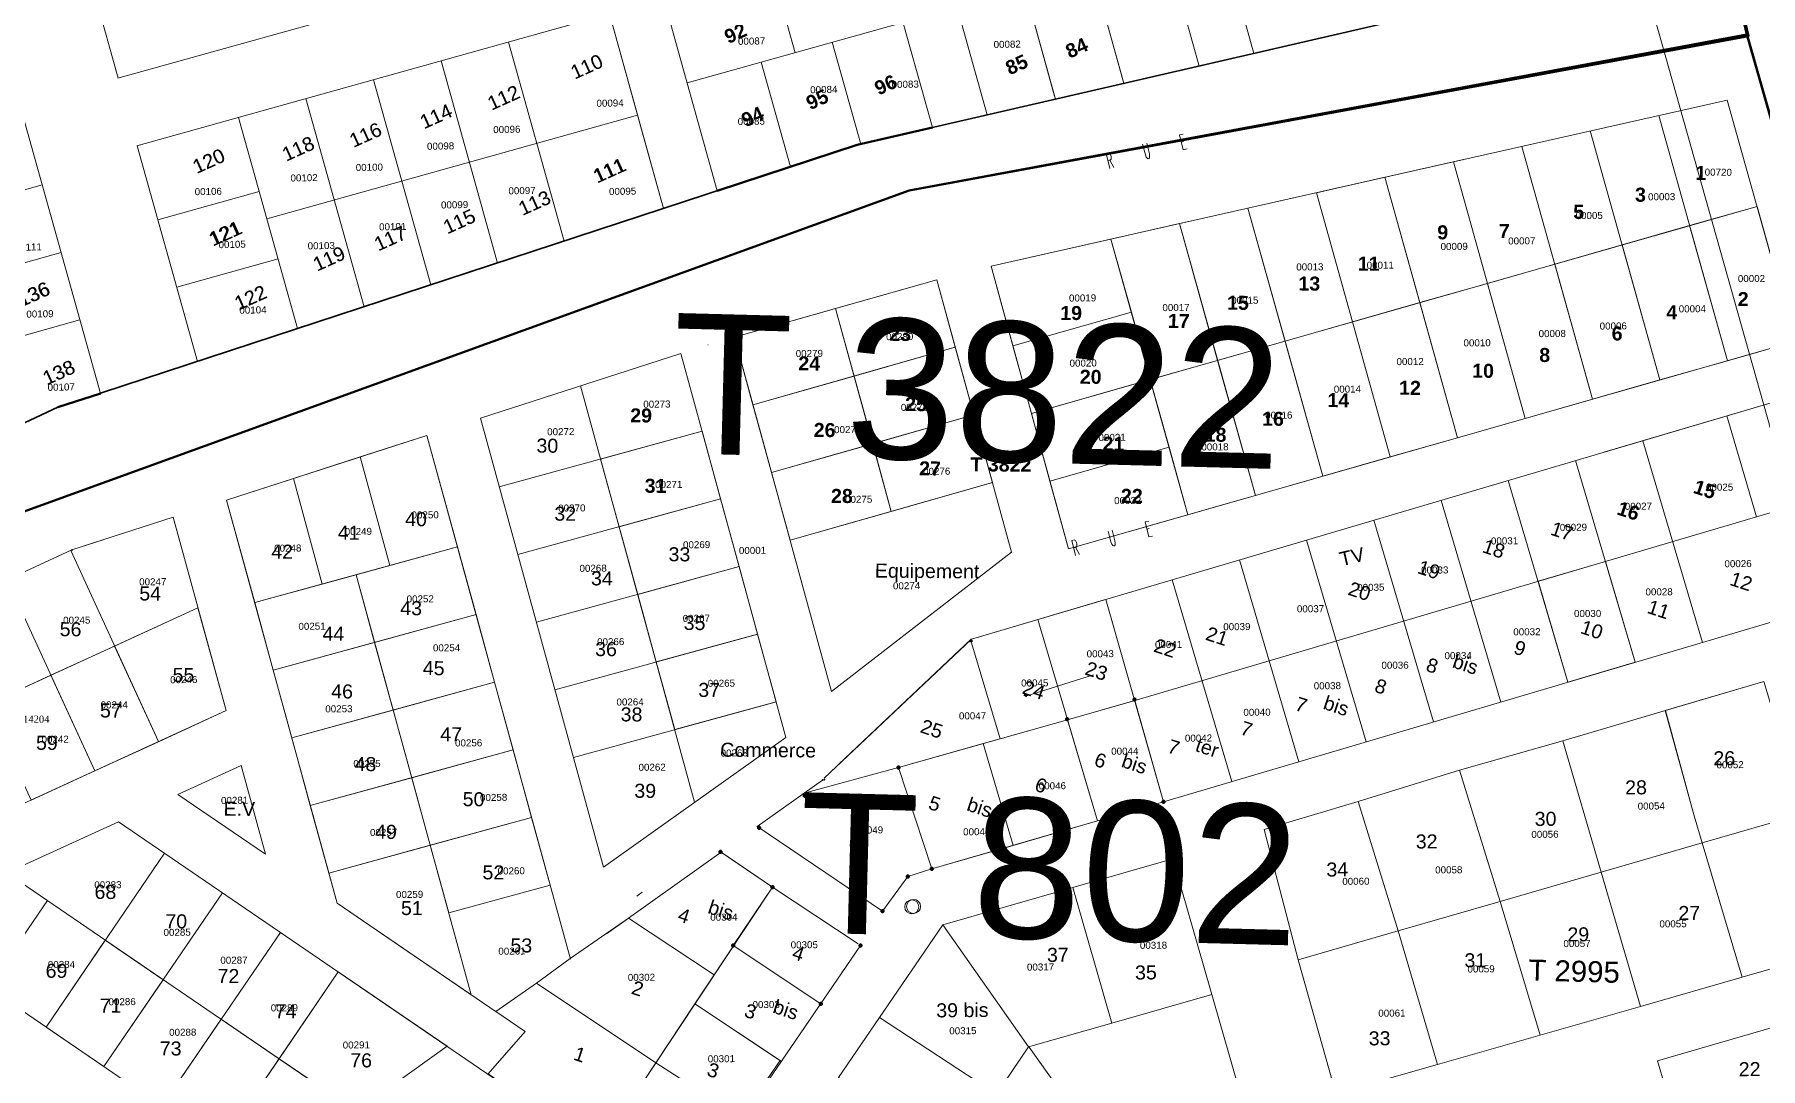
# Model space of a CAD drawing. Header units: metres. Extents: x 251686 to 255059, y 1627526 to 1631912.
# Drawn here: x 253542.2 to 253788.4, y 1629935.9 to 1630083.3 of the extents above; entities that cross this region are included whole.
import ezdxf
from ezdxf.enums import TextEntityAlignment as Align

# ---------------------------------------------------------------- set-up
doc = ezdxf.new("R2010")
doc.units = ezdxf.units.M
doc.header["$MEASUREMENT"] = 0
for name, color, linetype, lineweight in [('CABA', 7, 'Continuous', 0), ('Commune', 2, 'Continuous', 30), ('Numero Titre Foncier', 4, 'Continuous', 0), ('Numero_TF', 7, 'Continuous', 0)]:
    doc.layers.add(name, color=color, linetype=linetype, lineweight=lineweight)
for name, color, linetype in [('historique_numero_parcelle', 7, 'Continuous'), ('limites_parcelles', 7, 'Continuous'), ('limites_sections', 7, 'Continuous'), ('limites_tf', 7, 'Continuous'), ('numero_lot', 7, 'Continuous'), ('numero_parcelle', 7, 'Continuous')]:
    doc.layers.add(name, color=color, linetype=linetype)
doc.styles.add('Style-Arial', font='arial.ttf')
doc.styles.add('Style-FANCY', font='times.ttf')
doc.styles.add('Style-STANDARD', font='STANDARD.shx')
doc.styles.add('Style-txt', font='txt.shx')
doc.styles.add('style1', font='')
doc.styles.get('style1').set_extended_font_data('Times New Roman', bold=True)

# ---------------------------------------------------------------- blocks, each defined once
blk = doc.blocks.new('SC5182')
at = {"color": 0, "linetype": 'ByBlock', "lineweight": -2}
blk.add_circle((0, 0), 1, dxfattribs=at)

msp = doc.modelspace()

# ---------------------------------------------------------------- linework, layer by layer
at = {"layer": 'CABA', "color": 7, "linetype": 'Continuous', "lineweight": 0}
for p, q in [((253683.781431, 1629988.996191), (253693.30726, 1629991.980845)), ((253628.927146, 1629960.977422), (253628.142959, 1629960.414725))]:
    msp.add_line(p, q, dxfattribs=at)
at = {"layer": 'CABA', "color": 7, "linetype": 'Continuous', "lineweight": 100}
msp.add_line((253683.699377, 1629989.258488), (253683.481104, 1629988.906274), dxfattribs=at)
at = {"layer": 'Commune', "color": 7, "linetype": 'Continuous', "lineweight": 0}
for p, q in [((253638.301516, 1630039.058139), (253638.312542, 1630039.061043)), ((253547.567146, 1630009.794045), (253552.026853, 1630011.23322)), ((253547.572164, 1630009.796001), (253552.031861, 1630011.234176))]:
    msp.add_line(p, q, dxfattribs=at)
msp.add_point((253642.044177, 1630040.265557), dxfattribs=at)
at = {"layer": 'Commune', "color": 2, "linetype": 'Continuous', "lineweight": 30}
for p in [(253547.60731, 1630009.812695), (253547.60731, 1630009.812695), (253675.688012, 1629996.745707), (253675.688012, 1629996.745707), (253654.664849, 1629976.96826), (253654.664849, 1629976.96826)]:
    msp.add_point(p, dxfattribs=at)
at = {"layer": 'Commune', "color": 5, "linetype": 'Continuous', "lineweight": 13}
for p in [(253675.882021, 1629997.071381), (253675.882021, 1629997.071381), (253654.887975, 1629977.26303), (253654.887975, 1629977.26303)]:
    msp.add_point(p, dxfattribs=at)
at = {"layer": 'Commune', "color": 1, "linetype": 'Continuous', "lineweight": 30}
for p in [(253675.939844, 1629996.808751), (253654.916682, 1629977.031304)]:
    msp.add_point(p, dxfattribs=at)
at = {"layer": 'Commune', "color": 5, "linetype": 'Continuous', "lineweight": 70}
for p in [(253699.124364, 1629988.484753), (253689.55659, 1629985.650015), (253665.482161, 1629978.771298), (253652.115626, 1629974.740058), (253703.295723, 1629973.892172), (253645.617294, 1629970.162035), (253640.076523, 1629966.762103), (253670.243417, 1629964.300445), (253647.507153, 1629961.718136), (253666.800565, 1629963.228367), (253663.207521, 1629958.266283), (253641.910572, 1629953.376488), (253660.064088, 1629953.386943), (253654.40066, 1629945.06678)]:
    msp.add_point(p, dxfattribs=at)
at = {"layer": 'limites_parcelles', "color": 7, "linetype": 'Continuous', "lineweight": 0}
for p, q in [((253716.168157, 1630080.612949), (253701.123305, 1630134.456575)), ((253708.365602, 1630078.810086), (253693.41849, 1630132.304357)), ((253663.5582, 1630123.962026), (253678.120221, 1630071.829153)), ((253655.860386, 1630121.809783), (253670.332688, 1630070.032236)), ((253650.726092, 1630080.713038), (253640.448757, 1630117.505353)), ((253639.620896, 1630060.997972), (253625.039128, 1630113.200917)), ((253554.18033, 1630077.072311), (253545.004376, 1630109.810627)), ((253639.620896, 1630060.997972), (253629.419732, 1630097.518289)), ((253621.549598, 1630095.874393), (253554.13228, 1630077.058484)), ((253693.580828, 1630090.818501), (253697.627464, 1630076.332705)), ((253693.580828, 1630090.818501), (253697.382754, 1630077.208697)), ((253683.950056, 1630088.127227), (253687.873127, 1630074.081115)), ((253683.950056, 1630088.127227), (253687.750986, 1630074.518427)), ((253624.235865, 1630086.241639), (253556.819546, 1630067.425727)), ((253624.235865, 1630086.241639), (253629.313369, 1630068.035206)), ((253624.235865, 1630086.241639), (253631.975793, 1630058.488536)), ((253635.31346, 1630076.407612), (253666.134718, 1630085.016478)), ((253617.81193, 1630053.839603), (253609.85429, 1630082.227496)), ((253656.029469, 1630082.193915), (253660.090093, 1630067.668171)), ((253537.952844, 1630081.12488), (253551.666162, 1630032.125089)), ((253787.410828, 1630080.115932), (253799.369555, 1630038.162516)), ((253787.415835, 1630080.117914), (253799.374562, 1630038.164498)), ((253787.450896, 1630080.134787), (253799.409623, 1630038.181372)), ((253608.30061, 1630050.718896), (253600.222529, 1630079.539226)), ((253650.082347, 1630064.430254), (253645.910206, 1630079.367403)), ((253598.790286, 1630047.597185), (253590.589768, 1630076.85096)), ((253589.279966, 1630044.476474), (253580.958007, 1630074.162689)), ((253716.775054, 1630058.870775), (253783.69, 1630073.96)), ((253783.69, 1630073.96), (253793.315128, 1630039.526839)), ((253579.769642, 1630041.354763), (253571.326246, 1630071.474419)), ((253628.267766, 1630071.793), (253575.375166, 1630057.030719)), ((253773.922445, 1630071.757067), (253783.698914, 1630036.782584)), ((253565.50466, 1630036.673195), (253556.879607, 1630067.442511)), ((253629.313369, 1630068.035206), (253631.975793, 1630058.488536)), ((253754.387343, 1630067.352202), (253764.466376, 1630031.294042)), ((253764.15489, 1630069.554135), (253774.082645, 1630034.038313)), ((253708.962413, 1630057.108816), (253746.068685, 1630065.475651)), ((253744.619788, 1630065.14927), (253754.850098, 1630028.548772)), ((253734.852233, 1630062.946337), (253745.23383, 1630025.804501)), ((253514.447066, 1630053.786501), (253543.336388, 1630061.862333)), ((253574.282228, 1630060.930687), (253559.835589, 1630056.898778)), ((253725.084686, 1630060.744405), (253735.617561, 1630023.06023)), ((253684.438708, 1630029.253594), (253787.930898, 1630058.788485)), ((253715.316131, 1630058.541481), (253726.001292, 1630020.315959)), ((253678.680828, 1630050.28044), (253708.962413, 1630057.108816)), ((253705.548576, 1630056.338548), (253716.386023, 1630017.571679)), ((253695.781029, 1630054.136616), (253706.769754, 1630014.827409)), ((253517.139339, 1630044.155726), (253546.028662, 1630052.231557)), ((253576.981505, 1630051.300886), (253562.534866, 1630047.268978)), ((253678.680828, 1630050.28044), (253689.720726, 1630009.961855)), ((253642.081139, 1630040.132814), (253670.938586, 1630048.337966)), ((253670.938586, 1630048.337966), (253681.588152, 1630009.470731)), ((253656.509305, 1630044.235603), (253664.438354, 1630015.300441)), ((253681.797695, 1630038.898964), (253698.693328, 1630043.719853)), ((253519.831613, 1630034.52495), (253548.720935, 1630042.600782)), ((253605.843165, 1630028.589446), (253634.423731, 1630037.806979)), ((253634.423731, 1630037.806979), (253649.422809, 1629983.065176)), ((253642.081139, 1630040.132814), (253655.923146, 1629989.615746)), ((253644.724038, 1630030.487844), (253673.580608, 1630038.693587)), ((253689.720726, 1630009.961855), (253793.315128, 1630039.526839)), ((253620.132781, 1630033.198311), (253636.402777, 1629973.823343)), ((253795.611394, 1630032.464648), (253675.882021, 1629997.071381)), ((253795.576272, 1630032.447902), (253766.079366, 1630023.727433)), ((253605.843165, 1630028.589446), (253623.381735, 1629964.580518)), ((253647.36606, 1630020.843465), (253676.223622, 1630029.0482)), ((253783.622421, 1630028.920437), (253787.874286, 1630014.535278)), ((253569.641866, 1630016.914379), (253598.221644, 1630026.131151)), ((253598.221644, 1630026.131151), (253618.687999, 1629951.437962)), ((253608.531665, 1630018.778922), (253637.459001, 1630026.72804)), ((253588.695261, 1630023.058996), (253592.936483, 1630007.580467)), ((253687.079721, 1630019.608225), (253704.077612, 1630024.458223)), ((253771.637455, 1630025.377198), (253780.141198, 1629996.608879)), ((253762.045683, 1630022.542633), (253770.550418, 1629993.773308)), ((253579.168138, 1630019.986936), (253583.294035, 1630004.930428)), ((253650.009073, 1630011.198078), (253678.866644, 1630019.403813)), ((253799.861252, 1630018.078503), (253699.042852, 1629988.276338)), ((253752.455903, 1630019.707055), (253760.960646, 1629990.938729)), ((253569.641866, 1630016.914379), (253585.391517, 1629959.435506)), ((253611.180704, 1630009.136482), (253640.10904, 1630017.085591)), ((253742.867137, 1630016.873469), (253751.370873, 1629988.104151)), ((253547.572164, 1630009.796001), (253562.020429, 1630014.455778)), ((253562.020429, 1630014.455778), (253569.576202, 1629986.88136)), ((253733.277357, 1630014.03789), (253741.7801, 1629985.269579)), ((253547.572164, 1630009.796001), (253552.031861, 1630011.234176)), ((253723.687584, 1630011.203312), (253732.190335, 1629982.436001)), ((253520.15257, 1629997.222573), (253547.572164, 1630009.796001)), ((253559.927289, 1629982.457314), (253547.422568, 1630009.728303)), ((253573.651586, 1630002.280388), (253602.578931, 1630010.230506)), ((253681.617221, 1630009.478478), (253655.923146, 1629989.615746)), ((253714.097812, 1630008.368733), (253722.600555, 1629979.600422)), ((253588.114759, 1630006.255452), (253604.524312, 1629946.370249)), ((253613.830743, 1629999.494034), (253642.759079, 1630007.443143)), ((253550.837629, 1629978.289401), (253538.33289, 1630005.55839)), ((253804.115123, 1630003.694329), (253703.295723, 1629973.892172)), ((253704.507032, 1630005.533162), (253713.010782, 1629976.765844)), ((253500.220331, 1629971.581406), (253565.558858, 1630001.541908)), ((253675.762756, 1629997.035245), (253694.79098, 1630002.660497)), ((253703.295723, 1629973.892172), (253695.047545, 1630002.73764)), ((253576.293609, 1629992.63601), (253605.221953, 1630000.586119)), ((253685.352536, 1629999.870823), (253693.842522, 1629971.148579)), ((253616.480783, 1629989.851586), (253645.408119, 1629997.800704)), ((253675.846899, 1629997.054636), (253654.852853, 1629977.246284)), ((253675.882021, 1629997.071381), (253654.887975, 1629977.26303)), ((253675.762756, 1629997.035245), (253679.955086, 1629982.852522)), ((253674.231814, 1629995.530302), (253656.969373, 1629979.242995)), ((253578.936631, 1629982.991623), (253607.863976, 1629990.94174)), ((253514.677791, 1629961.70902), (253569.576202, 1629986.88136)), ((253619.130822, 1629980.209138), (253648.058158, 1629988.158255)), ((253689.580995, 1629985.567836), (253699.17313, 1629988.314395)), ((253665.482161, 1629978.771298), (253689.580995, 1629985.567836)), ((253581.579653, 1629973.347235), (253610.506998, 1629981.297353)), ((253623.381735, 1629964.580518), (253649.422809, 1629983.065176)), ((253677.548034, 1629982.174208), (253681.836724, 1629967.664662)), ((253562.701761, 1629974.928857), (253571.718127, 1629979.063407)), ((253571.718127, 1629979.063407), (253575.186894, 1629966.403713)), ((253651.829577, 1629975.088527), (253665.482161, 1629978.771298)), ((253665.482161, 1629978.771298), (253670.243417, 1629964.300445)), ((253654.629702, 1629976.951566), (253645.334487, 1629970.35329)), ((253575.186894, 1629966.403713), (253562.701761, 1629974.928857)), ((253693.842613, 1629971.148605), (253703.295723, 1629973.892172)), ((253584.221675, 1629963.702857), (253613.14902, 1629971.652975)), ((253538.301347, 1629963.74016), (253554.214526, 1629971.036702)), ((253634.478786, 1629916.229625), (253554.214526, 1629971.036702)), ((253663.207521, 1629958.266283), (253645.254483, 1629970.407394)), ((253693.842613, 1629971.148605), (253670.243417, 1629964.300445)), ((253560.799574, 1629966.541137), (253543.88199, 1629941.765721)), ((253640.178399, 1629966.692949), (253623.807866, 1629955.072461)), ((253647.507153, 1629961.718136), (253640.076523, 1629966.762103)), ((253670.243417, 1629964.300445), (253666.800565, 1629963.228367)), ((253588.10667, 1629929.730767), (253538.301347, 1629963.74016)), ((253601.328869, 1629958.033524), (253615.792033, 1629962.007588)), ((253622.721873, 1629924.363831), (253647.507153, 1629961.718136)), ((253641.910572, 1629953.376488), (253647.507153, 1629961.718136)), ((253647.507153, 1629961.718136), (253659.724695, 1629953.612121)), ((253666.800565, 1629963.228367), (253663.207521, 1629958.266283)), ((253544.082143, 1629959.792625), (253535.623851, 1629947.404912)), ((253569.057713, 1629960.901945), (253552.140129, 1629936.126529)), ((253608.104133, 1629943.925954), (253585.391517, 1629959.435506)), ((253626.971238, 1629957.310271), (253639.199221, 1629949.197034)), ((253577.315851, 1629955.262753), (253560.398268, 1629930.487337)), ((253575.064499, 1629920.473127), (253526.517733, 1629953.623517)), ((253654.40066, 1629945.06678), (253641.910572, 1629953.376488)), ((253585.573981, 1629949.622562), (253568.656406, 1629924.848146)), ((253636.449124, 1629945.052861), (253648.807999, 1629936.852107))]:
    msp.add_line(p, q, dxfattribs=at)
at = {"layer": 'limites_parcelles', "color": 7, "lineweight": 0, "flags": 128}
msp.add_lwpolyline([(253744.182322, 1629678.598877), (253845.311967, 1629830.533257), (253761.441639, 1630127.929408), (253669.399425, 1630457.042785)], dxfattribs=at)
for points in [[(253730.233631, 1630042.322677), (253739.84974, 1630045.066949), (253734.852233, 1630062.946337), (253734.852191, 1630062.946522), (253725.084762, 1630060.744132), (253730.233631, 1630042.322677)], [(253715.316133, 1630058.541472), (253708.962413, 1630057.108816), (253705.548477, 1630056.338987), (253705.548576, 1630056.338548), (253711.001142, 1630036.834056), (253720.616918, 1630039.578233), (253715.316133, 1630058.541472)], [(253783.698914, 1630036.782584), (253783.698949, 1630036.782461), (253793.315128, 1630039.526839), (253787.930905, 1630058.788487), (253787.930898, 1630058.788485), (253778.31469, 1630056.044184), (253783.698914, 1630036.782584)], [(253701.385037, 1630034.089785), (253711.001142, 1630036.834056), (253705.548576, 1630056.338548), (253705.548477, 1630056.338987), (253695.781068, 1630054.136476), (253698.693016, 1630043.719766), (253698.693328, 1630043.719853), (253698.693017, 1630043.719764), (253701.385037, 1630034.089785)], [(253774.082645, 1630034.038313), (253774.082715, 1630034.038068), (253783.698949, 1630036.782461), (253783.698914, 1630036.782584), (253778.31469, 1630056.044184), (253768.698451, 1630053.299875), (253774.082645, 1630034.038313)], [(253698.693016, 1630043.719766), (253695.781068, 1630054.136476), (253695.781061, 1630054.136474), (253678.680828, 1630050.28044), (253681.797295, 1630038.898855), (253681.797695, 1630038.898964), (253698.693017, 1630043.719764), (253698.693016, 1630043.719766)], [(253764.466376, 1630031.294042), (253764.466481, 1630031.293674), (253774.082715, 1630034.038068), (253774.082645, 1630034.038313), (253768.698451, 1630053.299875), (253759.082354, 1630050.555606), (253764.466376, 1630031.294042)], [(253754.849978, 1630028.549204), (253764.466481, 1630031.293674), (253764.466376, 1630031.294042), (253759.082354, 1630050.555606), (253749.465985, 1630047.81126), (253754.849978, 1630028.549204)], [(253673.580608, 1630038.693587), (253673.581095, 1630038.693721), (253670.938586, 1630048.337966), (253656.509344, 1630044.235467), (253656.509343, 1630044.235467), (253659.152279, 1630034.590703), (253673.580608, 1630038.693587)], [(253745.233743, 1630025.80481), (253754.849975, 1630028.549203), (253754.849978, 1630028.549204), (253749.465985, 1630047.81126), (253739.84974, 1630045.066949), (253745.233743, 1630025.80481)], [(253656.509343, 1630044.235467), (253642.081024, 1630040.133231), (253644.723932, 1630030.487815), (253644.724038, 1630030.487844), (253659.152279, 1630034.590703), (253656.509343, 1630044.235467)], [(253684.438354, 1630029.253497), (253684.438708, 1630029.253594), (253701.385037, 1630034.089785), (253698.693017, 1630043.719764), (253681.797695, 1630038.898964), (253681.797295, 1630038.898855), (253684.438354, 1630029.253497)], [(253735.617508, 1630023.060416), (253745.233741, 1630025.80481), (253745.233743, 1630025.80481), (253739.84974, 1630045.066949), (253730.233631, 1630042.322677), (253735.617509, 1630023.060417)], [(253676.223622, 1630029.0482), (253676.223931, 1630029.048285), (253673.581095, 1630038.693721), (253673.580608, 1630038.693587), (253659.152279, 1630034.590703), (253661.795216, 1630024.945939), (253676.223622, 1630029.0482)], [(253704.077612, 1630024.458223), (253704.077508, 1630024.458194), (253706.769729, 1630014.827499), (253716.385962, 1630017.571893), (253716.385964, 1630017.571893), (253711.001142, 1630036.834056), (253701.385037, 1630034.089785), (253704.077508, 1630024.458194), (253704.077612, 1630024.458223)], [(253647.366512, 1630020.843593), (253661.795216, 1630024.945939), (253659.152279, 1630034.590703), (253644.724038, 1630030.487844), (253644.723932, 1630030.487815), (253647.366512, 1630020.843593)], [(253687.079413, 1630019.60814), (253687.079721, 1630019.608225), (253704.077508, 1630024.458194), (253701.385037, 1630034.089785), (253684.438708, 1630029.253594), (253684.438354, 1630029.253497), (253687.079413, 1630019.60814)], [(253678.866512, 1630019.403776), (253678.866512, 1630019.403777), (253676.223931, 1630029.048285), (253676.223622, 1630029.0482), (253661.795216, 1630024.945939), (253664.43819, 1630015.30104), (253678.866512, 1630019.403776)], [(253592.936483, 1630007.580467), (253602.578539, 1630010.230399), (253598.221644, 1630026.131151), (253588.695272, 1630023.058965), (253588.69527, 1630023.058964), (253592.936483, 1630007.580467)], [(253637.459302, 1630026.728122), (253637.459001, 1630026.72804), (253622.994916, 1630022.753366), (253625.637661, 1630013.109055), (253640.101865, 1630017.08362), (253637.459302, 1630026.728122)], [(253583.294035, 1630004.930428), (253588.114795, 1630006.25532), (253588.114759, 1630006.255452), (253588.114795, 1630006.25532), (253592.936483, 1630007.580467), (253588.69527, 1630023.058964), (253579.168256, 1630019.986571), (253579.16824, 1630019.986566), (253583.294035, 1630004.930428)], [(253650.009419, 1630011.198176), (253664.438184, 1630015.301038), (253664.43819, 1630015.30104), (253661.795216, 1630024.945939), (253647.366512, 1630020.843593), (253647.366513, 1630020.843589), (253650.009419, 1630011.198176)], [(253689.720726, 1630009.961855), (253706.769729, 1630014.827499), (253704.077508, 1630024.458194), (253687.079721, 1630019.608225), (253687.079413, 1630019.60814), (253689.720726, 1630009.961855)], [(253756.708414, 1630005.322419), (253760.960646, 1629990.938729), (253760.960874, 1629990.937958), (253770.550605, 1629993.772677), (253770.550418, 1629993.773308), (253766.298277, 1630008.157206), (253756.708414, 1630005.322419)], [(253569.576202, 1629986.88136), (253565.558998, 1630001.541947), (253565.558858, 1630001.541908), (253553.675, 1629996.092653), (253559.927289, 1629982.457314), (253559.927376, 1629982.457124), (253569.576202, 1629986.88136)], [(253550.837629, 1629978.289401), (253550.837689, 1629978.289268), (253559.927376, 1629982.457124), (253559.927289, 1629982.457314), (253553.675, 1629996.092653), (253544.584985, 1629991.924493), (253550.837629, 1629978.289401)], [(253541.746968, 1629974.121497), (253541.74718, 1629974.121035), (253550.837689, 1629978.289268), (253550.837629, 1629978.289401), (253544.584985, 1629991.924493), (253535.494946, 1629987.756322), (253541.746968, 1629974.121497)], [(253774.85201, 1629986.896471), (253788.90963, 1629991.050992), (253794.59454, 1629972.196977), (253780.13059, 1629968.010471), (253778.986827, 1629971.870619), (253774.85201, 1629986.896471)], [(253778.986827, 1629971.870619), (253780.13059, 1629968.010471), (253794.59454, 1629972.196977), (253788.90963, 1629991.050992), (253774.873578, 1629986.902846), (253778.986827, 1629971.870619)], [(253581.579601, 1629973.347221), (253581.579653, 1629973.347235), (253596.042958, 1629977.322194), (253593.400213, 1629986.966657), (253578.936938, 1629982.991707), (253581.579601, 1629973.347221)], [(253693.842522, 1629971.148579), (253703.295723, 1629973.892172), (253699.171882, 1629988.314038), (253699.124157, 1629988.300372), (253699.042852, 1629988.276338), (253699.042652, 1629988.277035), (253689.580995, 1629985.567836), (253689.580397, 1629985.567659), (253693.842522, 1629971.148579)], [(253760.242426, 1629982.597536), (253774.870241, 1629986.91504), (253778.986827, 1629971.870619), (253780.13059, 1629968.010471), (253765.686551, 1629963.83414), (253760.242426, 1629982.597536)], [(253774.870241, 1629986.91504), (253760.242426, 1629982.597536), (253765.686551, 1629963.83414), (253780.13059, 1629968.010471), (253778.986827, 1629971.870619), (253774.85201, 1629986.896471), (253774.873578, 1629986.902846), (253774.870241, 1629986.91504)], [(253689.580441, 1629985.567679), (253679.954945, 1629982.853023), (253679.955086, 1629982.852522), (253679.954938, 1629982.853021), (253677.548034, 1629982.174208), (253681.836724, 1629967.664662), (253693.842613, 1629971.148605), (253689.580443, 1629985.567672), (253689.580441, 1629985.567679)], [(253584.222191, 1629963.702999), (253598.685631, 1629967.677994), (253596.042958, 1629977.322194), (253581.579653, 1629973.347235), (253581.579601, 1629973.347221), (253584.222191, 1629963.702999)], [(253613.148975, 1629971.652962), (253598.685631, 1629967.677994), (253601.328413, 1629958.033399), (253601.328869, 1629958.033524), (253615.791874, 1629962.007544), (253613.148975, 1629971.652962)], [(253696.362496, 1629921.657013), (253684.111329, 1629938.910614), (253684.040895, 1629938.96), (253695.892201, 1629942.293651), (253710.176858, 1629946.398588), (253715.704981, 1629927.176185), (253696.52048, 1629921.888402), (253696.362496, 1629921.657013)], [(253696.52048, 1629921.888402), (253715.704981, 1629927.176185), (253710.176858, 1629946.398588), (253695.892201, 1629942.293651), (253684.040895, 1629938.96), (253684.111329, 1629938.910614), (253696.362496, 1629921.657013), (253696.52048, 1629921.888402)], [(253684.111329, 1629938.910614), (253696.362496, 1629921.657013), (253689.963998, 1629912.300779), (253685.537706, 1629915.29222), (253673.506553, 1629923.387411), (253684.040895, 1629938.96), (253684.111329, 1629938.910614)], [(253684.040895, 1629938.96), (253673.506553, 1629923.387411), (253685.537706, 1629915.29222), (253689.963998, 1629912.300779), (253696.362496, 1629921.657013), (253684.111329, 1629938.910614), (253684.040895, 1629938.96)]]:
    msp.add_lwpolyline(points, close=True, dxfattribs=at)
at = {"layer": 'limites_parcelles', "color": 7, "linetype": 'Continuous', "lineweight": 0, "flags": 128}
for points in [[(253647.507153, 1629961.718136), (253640.183964, 1629966.689171), (253626.971238, 1629957.310271), (253639.199184, 1629949.197058), (253641.953405, 1629953.347991), (253647.507153, 1629961.718136)], [(253626.971238, 1629957.310271), (253639.199184, 1629949.197058), (253636.449338, 1629945.05272), (253630.872616, 1629936.647951), (253613.860719, 1629948.012202), (253618.666761, 1629951.515471), (253626.971238, 1629957.310271)], [(253613.860719, 1629948.012202), (253630.872616, 1629936.647951), (253622.673545, 1629924.290632), (253606.960904, 1629935.067753), (253612.215695, 1629941.118331), (253608.055743, 1629943.958998), (253613.860719, 1629948.012202)]]:
    msp.add_lwpolyline(points, close=True, dxfattribs=at)
msp.add_lwpolyline([(253660.064088, 1629953.386943), (253617.749185, 1629891.457524)], dxfattribs=at)
at = {"layer": 'limites_parcelles', "color": 7, "lineweight": 0}
for points in [[(253726.001274, 1630020.316023), (253735.617509, 1630023.060417), (253730.233631, 1630042.322677), (253720.616918, 1630039.578233)], [(253716.385964, 1630017.571893), (253726.001274, 1630020.316023), (253720.616918, 1630039.578233), (253711.001142, 1630036.834056)], [(253569.641866, 1630016.914379), (253573.651684, 1630002.280415), (253583.294035, 1630004.930428), (253579.16824, 1630019.986566)], [(253640.101865, 1630017.08362), (253625.637661, 1630013.109055), (253628.280442, 1630003.464613), (253642.744427, 1630007.439117)], [(253602.578539, 1630010.230398), (253588.114795, 1630006.25532), (253590.757504, 1629996.610988), (253605.221184, 1630000.585908)], [(253576.294275, 1629992.636193), (253590.757504, 1629996.610988), (253588.114795, 1630006.25532), (253573.651684, 1630002.280415)], [(253642.744427, 1630007.439117), (253628.280442, 1630003.464613), (253630.923187, 1629993.820302), (253645.386918, 1629997.794878)], [(253590.757504, 1629996.610988), (253593.400213, 1629986.966657), (253607.863757, 1629990.94168), (253605.221184, 1630000.585907)], [(253578.936938, 1629982.991707), (253593.400213, 1629986.966657), (253590.757504, 1629996.610988), (253576.294275, 1629992.636193)], [(253645.386918, 1629997.794878), (253630.923187, 1629993.820302), (253633.565968, 1629984.175859), (253648.029481, 1629988.150375)], [(253593.400213, 1629986.966657), (253596.042958, 1629977.322194), (253610.506402, 1629981.29719), (253607.863757, 1629990.94168)], [(253596.042958, 1629977.322194), (253598.685631, 1629967.677994), (253613.148975, 1629971.652962), (253610.506402, 1629981.297189)], [(253665.482161, 1629978.771298), (253670.243417, 1629964.300445), (253681.836724, 1629967.664662), (253677.548034, 1629982.174208)], [(253745.498803, 1629978.374069), (253760.242426, 1629982.597536), (253765.686551, 1629963.83414), (253751.272424, 1629959.66807)], [(253751.272424, 1629959.66807), (253765.686551, 1629963.83414), (253760.242426, 1629982.597536), (253745.498803, 1629978.374069)], [(253571.718127, 1629979.063407), (253562.701761, 1629974.928857), (253575.186894, 1629966.403713)], [(253731.057345, 1629973.902368), (253745.498803, 1629978.374069), (253751.272424, 1629959.66807), (253736.758563, 1629955.471128)], [(253736.758563, 1629955.471128), (253751.272424, 1629959.66807), (253745.498803, 1629978.374069), (253731.057345, 1629973.902368)], [(253717.631439, 1629969.95127), (253731.057345, 1629973.902368), (253736.758563, 1629955.471128), (253722.50408, 1629951.346455)], [(253731.057345, 1629973.902368), (253717.631439, 1629969.95127), (253722.50408, 1629951.346455), (253736.758563, 1629955.471128)], [(253794.59454, 1629972.196977), (253800.272395, 1629953.005883), (253785.818007, 1629948.869463), (253780.13059, 1629968.010471)], [(253794.59454, 1629972.196977), (253780.13059, 1629968.010471), (253785.818007, 1629948.869463), (253800.272395, 1629953.005883)], [(253585.391517, 1629959.435506), (253604.524236, 1629946.370525), (253598.685631, 1629967.677994), (253584.222191, 1629963.702999)], [(253780.13059, 1629968.010471), (253785.818007, 1629948.869463), (253771.303797, 1629944.71252), (253765.686551, 1629963.83414)], [(253765.686551, 1629963.83414), (253771.303797, 1629944.71252), (253785.818007, 1629948.869463), (253780.13059, 1629968.010471)], [(253690.322944, 1629961.645699), (253704.6176, 1629965.750723), (253710.176858, 1629946.398588), (253695.892201, 1629942.293651)], [(253695.892201, 1629942.293651), (253710.176858, 1629946.398588), (253704.6176, 1629965.750723), (253690.322944, 1629961.645699)], [(253695.892201, 1629942.293651), (253684.040895, 1629938.96), (253671.77868, 1629956.333508), (253690.322944, 1629961.645699)], [(253690.322944, 1629961.645699), (253671.77868, 1629956.333508), (253684.040895, 1629938.96), (253695.892201, 1629942.293651)], [(253765.686551, 1629963.83414), (253771.303797, 1629944.71252), (253756.979142, 1629940.607234), (253751.272424, 1629959.66807)], [(253751.272424, 1629959.66807), (253756.979142, 1629940.607234), (253771.303797, 1629944.71252), (253765.686551, 1629963.83414)], [(253756.979142, 1629940.607234), (253742.375022, 1629936.439504), (253736.758563, 1629955.471128), (253751.272424, 1629959.66807)], [(253736.758563, 1629955.471128), (253742.375022, 1629936.439504), (253756.979142, 1629940.607234), (253751.272424, 1629959.66807)], [(253560.598968, 1629948.514306), (253552.34076, 1629954.153396), (253543.882237, 1629941.766082), (253552.140414, 1629936.126947)], [(253684.040895, 1629938.96), (253673.506553, 1629923.387411), (253656.908239, 1629934.572816), (253671.77868, 1629956.333508)], [(253671.77868, 1629956.333508), (253656.908239, 1629934.572816), (253673.506553, 1629923.387411), (253684.040895, 1629938.96)], [(253742.375022, 1629936.439504), (253727.8509, 1629932.272474), (253722.50408, 1629951.346455), (253736.758563, 1629955.471128)], [(253736.758563, 1629955.471128), (253722.50408, 1629951.346455), (253727.8509, 1629932.272474), (253742.375022, 1629936.439504)], [(253560.398591, 1629930.487811), (253568.656768, 1629924.848676), (253577.115615, 1629937.235971), (253568.857177, 1629942.875217)], [(253797.419165, 1629928.18006), (253777.967471, 1629922.569931), (253773.751753, 1629936.943624), (253793.252921, 1629942.614187)], [(253797.419165, 1629928.18006), (253793.252921, 1629942.614187), (253773.751753, 1629936.943624), (253777.967471, 1629922.569931)]]:
    msp.add_3dface(points, dxfattribs=at)
at = {"layer": 'limites_parcelles', "color": 7, "linetype": 'Continuous', "lineweight": 0}
for points in [[(253671.77868, 1629956.333508), (253684.040895, 1629938.96), (253679.47439, 1629932.209479), (253662.751369, 1629943.123373)], [(253585.574388, 1629949.623157), (253601.111603, 1629939.013835), (253588.151642, 1629929.751001), (253577.115615, 1629937.235971)], [(253636.449338, 1629945.05272), (253630.872616, 1629936.647951), (253643.006276, 1629928.856576), (253648.578736, 1629937.004234)]]:
    msp.add_3dface(points, dxfattribs=at)
at = {"layer": 'limites_sections', "color": 112, "linetype": 'Continuous', "lineweight": 40, "flags": 128}
for points in [[(253571.047075, 1630723.599568), (253600.186297, 1630706.548526), (253621.817231, 1630711.994443), (253628.041124, 1630687.554872), (253678.208666, 1630517.218459), (253711.262634, 1630399.425895), (253749.054407, 1630241.188111), (253786.719032, 1630083.077529), (253667.019158, 1630061.048467), (253520.677582, 1630008.003458), (253349.874626, 1629905.007271), (253370.894891, 1630071.745612), (253278.664905, 1630062.128606), (253271.082561, 1630189.80614), (253238.792095, 1630544.179111), (253486.322083, 1630710.425653), (253532.904976, 1630728.2652), (253571.047075, 1630723.599568)], [(254348.370927, 1630391.951882), (254309.9852, 1630253.9323), (254287.3632, 1630130.504), (254273.8695, 1629992.7881), (254275.334915, 1629929.186521), (254144.350912, 1629962.854533), (254129.310226, 1629944.470728), (254024.768125, 1629997.357132), (253955.511127, 1630039.119672), (253907.405394, 1630046.336207), (253799.369555, 1630038.162516), (253786.496556, 1630083.300126), (253767.950249, 1630162.069178), (253749.054441, 1630241.188133), (253711.262624, 1630399.425942), (253774.754402, 1630423.155021), (253793.178897, 1630438.29059), (253808.243015, 1630442.914881), (253853.186893, 1630453.726815), (253859.148201, 1630539.484772), (253942.172035, 1630521.14592), (254040.038076, 1630496.898217), (254237.72828, 1630442.844843), (254348.370927, 1630391.951882)]]:
    msp.add_lwpolyline(points, close=True, dxfattribs=at)
for points in [[(253292.368569, 1629875.259507), (253349.874626, 1629905.007271), (253520.677582, 1630008.003458), (253667.019158, 1630061.048467), (253786.496524, 1630083.300136), (253799.369555, 1630038.162516), (253856.42032, 1629838.716605), (253798.767932, 1629726.383844), (253582.750222, 1629367.142066), (253514.635914, 1629393.291819), (253503.680442, 1629399.747351), (253463.160636, 1629612.887361), (253394.946971, 1629619.275828), (253335.500213, 1629603.463117), (253325.488232, 1629598.583625), (253296.433833, 1629591.041829)], [(254266.721244, 1629287.516734), (254172.484174, 1629409.319252), (254097.221642, 1629442.494943), (254024.768125, 1629444.484354), (253971.493519, 1629433.829493), (253653.947224, 1629377.170009), (253582.750222, 1629367.142066), (253798.767926, 1629726.383874), (253856.420358, 1629838.71662), (253802.999251, 1630025.996996), (253799.369555, 1630038.162516), (253786.538556, 1630083.231025), (253799.369555, 1630038.162516), (253907.405394, 1630046.336207), (253955.511127, 1630039.119672), (254024.768125, 1629997.357132), (254129.310226, 1629944.470728), (254144.350912, 1629962.854533), (254275.334915, 1629929.186521)], [(254266.721244, 1629287.516734), (254172.484174, 1629409.319252), (254097.221642, 1629442.494943), (254024.768125, 1629444.484354), (253971.493519, 1629433.829493), (253662.593019, 1629378.69766), (253582.750222, 1629367.142066), (253798.767926, 1629726.383874), (253856.420358, 1629838.71662), (253802.999251, 1630025.996996), (253799.369555, 1630038.162516), (253786.538556, 1630083.231025), (253799.369555, 1630038.162516), (253907.405394, 1630046.336207), (253955.511127, 1630039.119672), (254024.768125, 1629997.357132), (254129.310226, 1629944.470728), (254144.350912, 1629962.854533), (254275.334915, 1629929.186521)]]:
    msp.add_lwpolyline(points, dxfattribs=at)
at = {"layer": 'limites_tf', "color": 5, "linetype": 'Continuous', "lineweight": 30}
for p, q in [((253738.998037, 1630249.90369), (253787.410828, 1630080.115932)), ((253764.622821, 1630091.797217), (253659.604685, 1630067.555922)), ((253659.604685, 1630067.555922), (253545.588951, 1630030.137)), ((253545.588951, 1630030.137), (253463.971599, 1629992.211195))]:
    msp.add_line(p, q, dxfattribs=at)
at = {"layer": 'limites_tf', "color": 5, "linetype": 'Continuous', "lineweight": 40}
for p, q in [((253670.33367, 1630070.027232), (253659.604685, 1630067.555922)), ((253659.604685, 1630067.555922), (253639.620896, 1630060.997972)), ((253551.666162, 1630032.125089), (253545.588951, 1630030.137))]:
    msp.add_line(p, q, dxfattribs=at)

# ---------------------------------------------------------------- block references
at = {"layer": 'Commune', "color": 7, "linetype": 'Continuous', "lineweight": 0, "xscale": 0.999998, "yscale": 0.999998, "zscale": 0.999998, "rotation": 359.50053}
for p in [(253667.372799, 1629958.899831), (253667.372799, 1629958.899831), (253667.624631, 1629958.962875)]:
    msp.add_blockref('SC5182', p, dxfattribs=at)

# ---------------------------------------------------------------- texts
at = {"layer": 'CABA', "color": 7, "linetype": 'Continuous', "lineweight": 0, "style": 'Style-STANDARD', "width": 0.492066}
for p in [(253700.550885, 1630067.715032), (253695.644727, 1630012.518372)]:
    msp.add_text('R      U      E', height=2.199996, rotation=14.180794, dxfattribs=at).set_placement(p, align=Align.TOP_CENTER)
at = {"layer": 'historique_numero_parcelle', "color": 7, "lineweight": 13, "style": 'Style-Arial'}
msp.add_text('00001', height=1, rotation=0.50053, dxfattribs=at).set_placement((253642.710405, 1630010.217554), align=Align.TOP_LEFT)
at = {"layer": 'Numero Titre Foncier', "color": 4, "linetype": 'Continuous', "lineweight": 13, "style": 'Style-Arial'}
for s, p in [('T 3822', (253676.709259, 1630032.464373)), ('T 802', (253686.973986, 1629964.316015))]:
    msp.add_text(s, height=19.99996, rotation=358.50053, dxfattribs=at).set_placement(p, align=Align.MIDDLE_CENTER)
msp.add_text('T 2995', height=3, rotation=358.50053, dxfattribs=at).set_placement((253755.363801, 1629951.399421), align=Align.TOP_LEFT)
at = {"layer": 'numero_lot', "color": 7, "linetype": 'Continuous', "lineweight": 13, "style": 'Style-Arial'}
for s, rotation, p in [('30', 359.50053, (253613.847403, 1630025.68383)), ('32', 359.50053, (253616.400914, 1630015.981221)), ('41', 359.50053, (253585.505534, 1630013.266447)), ('40', 359.50053, (253595.11594, 1630015.20074)), ('17', 341.670416, (253758.948664, 1630013.914289)), ('18', 341.670416, (253749.228279, 1630011.409665)), ('42', 359.50053, (253576.029885, 1630010.569952)), ('33', 359.50053, (253632.682035, 1630010.192085)), ('TV', 13.00368, (253728.191788, 1630009.420088)), ('34', 359.50053, (253621.62566, 1630006.753343)), ('Equipement', 359.50053, (253662.116941, 1630007.859408)), ('19', 341.670416, (253739.98446, 1630008.429576)), ('12', 341.670416, (253784.523368, 1630006.749794)), ('54', 359.50053, (253557.197173, 1630004.600908)), ('20', 341.670416, (253730.082279, 1630005.349385)), ('43', 359.50053, (253594.421297, 1630002.511339)), ('11', 341.670416, (253772.742763, 1630002.755933)), ('56', 359.50053, (253545.841339, 1629999.504717)), ('44', 359.50053, (253583.328076, 1629998.86091)), ('35', 359.50053, (253634.84769, 1630000.392853)), ('21', 341.670416, (253709.759929, 1629998.935361)), ('10', 341.670416, (253763.221977, 1629999.866983)), ('36', 359.50053, (253622.216763, 1629996.667827)), ('22', 341.670416, (253702.367829, 1629997.238015)), ('9', 341.670416, (253753.693824, 1629996.981579)), ('45', 359.50053, (253597.631834, 1629993.956044)), ('23', 341.670416, (253692.555947, 1629993.975035)), ('8', 341.670416, (253741.188525, 1629994.498136)), ('bis', 341.670416, (253744.974729, 1629994.988734)), ('55', 359.50053, (253561.944059, 1629992.98211)), ('24', 341.670416, (253683.615465, 1629991.264427)), ('8', 341.670416, (253733.851783, 1629991.522228)), ('46', 359.50053, (253584.568438, 1629990.637802)), ('37', 359.50053, (253636.929537, 1629990.845362)), ('7', 341.670416, (253722.510647, 1629988.919346)), ('bis', 341.670416, (253726.535438, 1629989.076207)), ('57', 359.50053, (253551.585491, 1629987.912226)), ('38', 359.50053, (253625.853744, 1629987.358787)), ('47', 359.50053, (253600.13271, 1629984.524903)), ('25', 341.670416, (253669.06561, 1629985.727053)), ('7', 341.670416, (253714.697418, 1629985.463879)), ('59', 359.50053, (253542.463961, 1629983.300575)), ('Commerce', 359.50053, (253640.065051, 1629982.316721)), ('7', 341.670416, (253704.308327, 1629982.864098)), ('ter', 341.670416, (253708.289842, 1629983.067265)), ('48', 359.50053, (253587.895269, 1629980.280428)), ('6', 341.670416, (253693.857383, 1629980.974782)), ('bis', 341.670416, (253697.755779, 1629980.801552)), ('26', 0.50053, (253781.69526, 1629981.082762)), ('39', 359.50053, (253627.806792, 1629976.458369)), ('6', 341.670416, (253685.376449, 1629977.424152)), ('28', 0.50053, (253769.111524, 1629976.924479)), ('E.V', 359.50053, (253569.21697, 1629973.905023)), ('50', 359.50053, (253603.322101, 1629975.264767)), ('5', 341.670416, (253670.222152, 1629974.8119)), ('bis', 341.670416, (253675.693272, 1629974.595272)), ('30', 0.50053, (253756.207051, 1629972.439525)), ('49', 359.50053, (253590.831096, 1629970.612487)), ('5', 341.670416, (253658.885262, 1629969.344918)), ('32', 0.50053, (253739.246677, 1629969.214611)), ('52', 359.50053, (253606.148229, 1629964.828755)), ('34', 0.50053, (253726.499743, 1629965.216836)), ('68', 359.50053, (253550.813806, 1629962.043022)), ('51', 359.50053, (253594.520252, 1629959.739937)), ('bis', 341.670416, (253638.770278, 1629959.953471)), ('27', 0.50053, (253776.710574, 1629959.016189)), ('70', 359.50053, (253560.914798, 1629957.853818)), ('4', 341.670416, (253634.460847, 1629958.829321)), ('53', 359.50053, (253610.134607, 1629954.41663)), ('29', 0.50053, (253760.88127, 1629955.96309)), ('4', 341.670416, (253650.771089, 1629953.426002)), ('37', 0.50053, (253686.642523, 1629953.047456)), ('31', 0.50053, (253746.190107, 1629952.272198)), ('69', 359.50053, (253543.839437, 1629950.787414)), ('72', 359.50053, (253568.357035, 1629950.04966)), ('35', 0.50053, (253699.201991, 1629950.531649)), ('2', 341.670416, (253627.849144, 1629948.456308)), ('71', 359.50053, (253551.547431, 1629945.828043)), ('74', 359.50053, (253576.519513, 1629945.023325)), ('3', 341.670416, (253643.952899, 1629945.194536)), ('bis', 341.670416, (253648.038602, 1629945.752966)), ('39 bis', 0.50053, (253670.855656, 1629945.136707)), ('73', 359.50053, (253560.117736, 1629939.725113)), ('33', 0.50053, (253732.534714, 1629941.14139)), ('76', 359.50053, (253587.282939, 1629938.030245)), ('1', 341.670416, (253619.602026, 1629939.04171)), ('3', 341.670416, (253638.625817, 1629936.782934)), ('22', 0.50053, (253785.318518, 1629936.744495))]:
    msp.add_text(s, height=2, rotation=rotation, dxfattribs=at).set_placement(p, align=Align.TOP_LEFT)
at = {"layer": 'numero_lot', "color": 7, "linetype": 'Continuous', "lineweight": 0, "char_height": 2, "attachment_point": 1, "rotation": 24.27175487, "line_spacing_factor": 0.72}
for s, insert, style in [('\\fArial|b1|i0|c00|p39;92', (253640.390926, 1630083.755278), 'style1'), ('\\fArial|b1|i0|c00|p39;84', (253689.062297, 1630081.667692), 'style1'), ('\\fArial|b0|i0|c00|p39;110', (253618.461772, 1630078.68138), 'Style-FANCY'), ('\\fArial|b0|i0|c00|p39;110', (253618.478051, 1630078.68872), 'Style-FANCY'), ('\\fArial|b1|i0|c00|p39;85', (253680.50201, 1630079.292638), 'style1'), ('\\fArial|b1|i0|c00|p39;96', (253661.814567, 1630076.409943), 'style1'), ('\\fArial|b0|i0|c00|p39;112', (253606.604709, 1630074.250126), 'Style-FANCY'), ('\\fArial|b0|i0|c00|p39;112', (253606.620987, 1630074.257467), 'Style-FANCY'), ('\\fArial|b1|i0|c00|p39;95', (253652.056957, 1630074.318131), 'style1'), ('\\fArial|b0|i0|c00|p39;114', (253596.966199, 1630071.591069), 'Style-FANCY'), ('\\fArial|b0|i0|c00|p39;114', (253596.988583, 1630071.601162), 'Style-FANCY'), ('\\fArial|b1|i0|c00|p39;94', (253642.830557, 1630071.869762), 'style1'), ('\\fArial|b0|i0|c00|p39;116', (253586.909192, 1630068.945746), 'Style-FANCY'), ('\\fArial|b0|i0|c00|p39;116', (253586.925471, 1630068.953086), 'Style-FANCY'), ('\\fArial|b0|i0|c00|p39;118', (253577.311268, 1630066.973758), 'Style-FANCY'), ('\\fArial|b0|i0|c00|p39;118', (253577.327546, 1630066.981098), 'Style-FANCY'), ('\\fArial|b0|i0|c00|p39;120', (253564.54713, 1630065.220565), 'Style-FANCY'), ('\\fArial|b0|i0|c00|p39;120', (253564.571548, 1630065.231576), 'Style-FANCY'), ('\\fArial|b0|i0|c00|p39;111', (253621.654033, 1630063.858804), 'Style-FANCY'), ('\\fArial|b0|i0|c00|p39;111', (253621.759845, 1630063.906517), 'Style-FANCY'), ('\\fArial|b0|i0|c00|p39;113', (253611.018613, 1630059.247105), 'Style-FANCY'), ('\\fArial|b0|i0|c00|p39;113', (253611.034891, 1630059.254445), 'Style-FANCY'), ('\\fArial|b0|i0|c00|p39;115', (253600.285, 1630056.60181), 'Style-FANCY'), ('\\fArial|b0|i0|c00|p39;115', (253600.301278, 1630056.609151), 'Style-FANCY'), ('\\fArial|b0|i0|c00|p39;121', (253566.844254, 1630054.866848), 'Style-FANCY'), ('\\fArial|b0|i0|c00|p39;121', (253566.990762, 1630054.932911), 'Style-FANCY'), ('\\fArial|b0|i0|c00|p39;117', (253590.446189, 1630054.177289), 'Style-FANCY'), ('\\fArial|b0|i0|c00|p39;117', (253590.462468, 1630054.184629), 'Style-FANCY'), ('\\fArial|b0|i0|c00|p39;119', (253581.706476, 1630051.2934), 'Style-FANCY'), ('\\fArial|b0|i0|c00|p39;119', (253581.722755, 1630051.300741), 'Style-FANCY'), ('\\fArial|b0|i0|c00|p39;136', (253539.561913, 1630046.21878), 'Style-FANCY'), ('\\fArial|b0|i0|c00|p39;136', (253539.618888, 1630046.244471), 'Style-FANCY'), ('\\fArial|b0|i0|c00|p39;122', (253570.508887, 1630045.738931), 'Style-FANCY'), ('\\fArial|b0|i0|c00|p39;122', (253570.533305, 1630045.749942), 'Style-FANCY'), ('\\fArial|b0|i0|c00|p39;138', (253543.164193, 1630035.06251), 'Style-FANCY'), ('\\fArial|b0|i0|c00|p39;138', (253543.188611, 1630035.073521), 'Style-FANCY')]:
    msp.add_mtext(s, dxfattribs=dict(at, insert=insert, style=style))
at = {"layer": 'numero_lot', "color": 7, "linetype": 'Continuous', "lineweight": 13, "char_height": 2, "attachment_point": 1, "line_spacing_factor": 0.72, "style": 'style1'}
for s, insert, rotation in [('\\fArial|b1|i0|c00|p39;1', (253779.15473, 1630064.57596), 359.50054636), ('\\fArial|b1|i0|c00|p39;1', (253779.15473, 1630064.57596), 359.50054636), ('\\fArial|b1|i0|c00|p39;3', (253770.540785, 1630061.468552), 359.50054636), ('\\fArial|b1|i0|c00|p39;3', (253770.540785, 1630061.468552), 359.50054636), ('\\fArial|b1|i0|c00|p39;5', (253761.7252, 1630059.028849), 359.50054636), ('\\fArial|b1|i0|c00|p39;5', (253761.7252, 1630059.028849), 359.50054636), ('\\fArial|b1|i0|c00|p39;9', (253742.332961, 1630056.098938), 359.50054636), ('\\fArial|b1|i0|c00|p39;7', (253751.115971, 1630056.293234), 359.50054636), ('\\fArial|b1|i0|c00|p39;7', (253751.115971, 1630056.293234), 359.50054636), ('\\fArial|b1|i0|c00|p39;11', (253730.998098, 1630051.642904), 359.50054636), ('\\fArial|b1|i0|c00|p39;13', (253722.530837, 1630048.801613), 359.50054636), ('\\fArial|b1|i0|c00|p39;15', (253712.353555, 1630046.058233), 359.50054636), ('\\fArial|b1|i0|c00|p39;2', (253785.190527, 1630046.58031), 359.50054636), ('\\fArial|b1|i0|c00|p39;2', (253785.190527, 1630046.58031), 359.50054636), ('\\fArial|b1|i0|c00|p39;19', (253688.55801, 1630044.602614), 359.50054636), ('\\fArial|b1|i0|c00|p39;17', (253703.913687, 1630043.469713), 359.50054636), ('\\fArial|b1|i0|c00|p39;4', (253775.013731, 1630044.709957), 359.50054636), ('\\fArial|b1|i0|c00|p39;4', (253775.013731, 1630044.709957), 359.50054636), ('\\fArial|b1|i0|c00|p39;23', (253664.170766, 1630041.624097), 359.50054636), ('\\fArial|b1|i0|c00|p39;6', (253767.211196, 1630041.683865), 359.50054636), ('\\fArial|b1|i0|c00|p39;6', (253767.211196, 1630041.683865), 359.50054636), ('\\fArial|b1|i0|c00|p39;8', (253756.879018, 1630038.608823), 359.50054636), ('\\fArial|b1|i0|c00|p39;8', (253756.879018, 1630038.608823), 359.50054636), ('\\fArial|b1|i0|c00|p39;24', (253651.201439, 1630037.410003), 359.50054636), ('\\fArial|b1|i0|c00|p39;20', (253691.345332, 1630035.496988), 359.50054636), ('\\fArial|b1|i0|c00|p39;10', (253747.314272, 1630036.360121), 359.50054636), ('\\fArial|b1|i0|c00|p39;10', (253747.314272, 1630036.360121), 359.50054636), ('\\fArial|b1|i0|c00|p39;12', (253736.889738, 1630033.932907), 359.50054636), ('\\fArial|b1|i0|c00|p39;25', (253666.431552, 1630031.610029), 359.50054636), ('\\fArial|b1|i0|c00|p39;14', (253726.670886, 1630032.170925), 359.50054636), ('\\fArial|b1|i0|c00|p39;29', (253627.223051, 1630029.993763), 359.50054636), ('\\fArial|b1|i0|c00|p39;26', (253653.390868, 1630027.914576), 359.50054636), ('\\fArial|b1|i0|c00|p39;16', (253717.346593, 1630029.523112), 359.50054636), ('\\fArial|b1|i0|c00|p39;21', (253694.594565, 1630025.95432), 359.50054636), ('\\fArial|b1|i0|c00|p39;18', (253709.157434, 1630027.247309), 359.50054636), ('\\fArial|b1|i0|c00|p39;T 3822', (253675.745438, 1630023.020531), 359.50054636), ('\\fArial|b1|i0|c00|p39;27', (253668.435627, 1630022.433229), 359.50054636), ('\\fArial|b1|i0|c00|p39;31', (253629.28336, 1630019.959442), 359.50054636), ('\\fArial|b1|i0|c00|p39;28', (253655.856285, 1630018.511555), 359.50054636), ('\\fArial|b1|i0|c00|p39;22', (253697.212534, 1630018.518231), 359.50054636), ('\\fArial|b1|i0|c00|p39;15', (253779.328108, 1630019.874351), 341.6703923), ('\\fArial|b1|i0|c00|p39;16', (253768.43506, 1630016.805439), 341.6703923)]:
    msp.add_mtext(s, dxfattribs=dict(at, insert=insert, rotation=rotation))
at = {"layer": 'numero_parcelle', "color": 5, "lineweight": 0, "style": 'Style-Arial'}
for s, rotation, p in [('00087', 1.13223, (253642.57108, 1630082.828935, 0.00127)), ('00082', 1.13223, (253679.03028, 1630082.376128, 0.00127)), ('00084', 1.13223, (253652.873102, 1630075.920761, 0.00127)), ('00083', 1.13223, (253664.482123, 1630076.665773, 0.00127)), ('00094', 1.13223, (253622.388061, 1630073.987669, 0.00127)), ('00096', 1.13223, (253607.659568, 1630070.231777, 0.00127)), ('00085', 1.13223, (253642.528238, 1630071.38569, 0.00127)), ('00098', 1.13223, (253598.212664, 1630067.856943, 0.00127)), ('00100', 1.13223, (253588.050171, 1630064.829156, 0.00127)), ('00102', 1.13223, (253578.743593, 1630063.333317, 0.00127)), ('00106', 1.13223, (253565.079267, 1630061.381979, 0.00127)), ('00097', 1.13223, (253609.830998, 1630061.504249, 0.00127)), ('00095', 1.13223, (253624.173851, 1630061.407478, 0.00127)), ('00003', 0.50053, (253772.383798, 1630060.654436)), ('00099', 1.13223, (253600.207739, 1630059.487358, 0.00127)), ('00005', 0.50053, (253762.051619, 1630057.973058)), ('00101', 1.13223, (253591.382955, 1630056.364715, 0.00127)), ('00111', 1.13223, (253539.401843, 1630053.450769, 0.00127)), ('00105', 1.13223, (253568.480874, 1630053.833308, 0.00127)), ('00103', 1.13223, (253581.191999, 1630053.655038, 0.00127)), ('00009', 0.50053, (253742.791049, 1630053.56479)), ('00007', 0.50053, (253752.43368, 1630054.355696)), ('00013', 0.50053, (253722.207172, 1630050.65025)), ('00011', 0.50053, (253732.247421, 1630050.895987)), ('00002', 0.50053, (253785.194863, 1630048.988561)), ('00019', 0.50053, (253689.789966, 1630046.217766)), ('00015', 0.50053, (253712.924903, 1630045.881462)), ('00109', 1.13223, (253541.069605, 1630043.925962, 0.00127)), ('00104', 1.13223, (253571.449672, 1630044.477475, 0.00127)), ('00017', 0.50053, (253703.116232, 1630044.853549)), ('00004', 0.50053, (253776.759781, 1630044.674866)), ('00280', 0.50053, (253663.702869, 1630040.705009)), ('00008', 0.50053, (253756.775911, 1630041.140008)), ('00006', 0.50053, (253765.484197, 1630042.220802)), ('00279', 0.50053, (253650.81296, 1630038.304144)), ('00010', 0.50053, (253746.061949, 1630039.825364)), ('00020', 0.50053, (253689.871097, 1630036.930843)), ('00012', 0.50053, (253736.506361, 1630037.151506)), ('00107', 1.13223, (253544.100472, 1630033.48578, 0.00127)), ('00014', 0.50053, (253727.560241, 1630033.221999)), ('00273', 0.50053, (253629.071328, 1630031.08085)), ('00278', 0.50053, (253665.808227, 1630030.62815)), ('00016', 0.50053, (253717.775087, 1630029.502225)), ('00272', 0.50053, (253615.363443, 1630027.15047)), ('00277', 0.50053, (253656.287326, 1630027.449097)), ('00021', 0.50053, (253693.99833, 1630026.333234)), ('00018', 0.50053, (253708.669378, 1630024.980765)), ('00276', 0.50053, (253668.981179, 1630021.502841)), ('00271', 0.50053, (253630.760969, 1630019.612594)), ('00025', 0.50053, (253780.650478, 1630019.230363)), ('00270', 0.50053, (253616.937944, 1630016.261353)), ('00275', 0.50053, (253657.853596, 1630017.502132)), ('00022', 0.50053, (253696.22876, 1630017.334295)), ('00027', 0.50053, (253769.069783, 1630016.514042)), ('00250', 0.50053, (253596.016696, 1630015.287788)), ('00029', 0.50053, (253759.797115, 1630013.510219)), ('00249', 0.50053, (253586.48874, 1630012.916294)), ('00269', 0.50053, (253634.736086, 1630011.032706)), ('00031', 0.50053, (253749.977127, 1630011.578442)), ('00248', 0.50053, (253576.422871, 1630010.5401)), ('00026', 0.50053, (253783.28176, 1630008.33125)), ('00247', 0.50053, (253557.165682, 1630005.744877)), ('00268', 0.50053, (253619.971714, 1630007.673242)), ('00033', 0.50053, (253740.022936, 1630007.414922)), ('00252', 0.50053, (253595.314476, 1630003.301955)), ('00274', 0.50053, (253664.685676, 1630005.178309)), ('00035', 0.50053, (253730.899254, 1630004.950814)), ('00028', 0.50053, (253772.019866, 1630004.310138)), ('00037', 0.50053, (253722.29948, 1630001.895183)), ('00030', 0.50053, (253761.825734, 1630001.221349)), ('00245', 0.50053, (253546.319988, 1630000.265993)), ('00251', 0.50053, (253579.882417, 1629999.398245)), ('00267', 0.50053, (253634.693322, 1630000.533271)), ('00039', 0.50053, (253711.793266, 1629999.342081)), ('00032', 0.50053, (253753.164463, 1629998.607449)), ('00254', 0.50053, (253599.069906, 1629996.329277)), ('00266', 0.50053, (253622.484034, 1629997.196129)), ('00041', 0.50053, (253702.055499, 1629996.795692)), ('00043', 0.50053, (253692.306981, 1629995.479869)), ('00036', 0.50053, (253734.358463, 1629993.847414)), ('00034', 0.50053, (253743.357242, 1629995.214375)), ('00246', 0.50053, (253561.591267, 1629991.784791)), ('00265', 0.50053, (253638.270885, 1629991.276893)), ('00045', 0.50053, (253682.967546, 1629991.32172)), ('00264', 0.50053, (253625.248849, 1629988.605668)), ('00038', 0.50053, (253724.7009, 1629990.917145)), ('00244', 0.50053, (253551.670458, 1629988.198434)), ('00253', 0.50053, (253583.711639, 1629987.626585)), ('00047', 0.50053, (253674.093883, 1629986.629226)), ('00040', 0.50053, (253714.666504, 1629987.137506)), ('00242', 0.50053, (253543.240667, 1629983.27907)), ('00256', 0.50053, (253602.218282, 1629982.767955)), ('00263', 0.50053, (253640.106111, 1629981.332278)), ('00044', 0.50053, (253695.809758, 1629981.588637)), ('00042', 0.50053, (253706.322019, 1629983.449546)), ('00255', 0.50053, (253587.719339, 1629979.81462)), ('00262', 0.50053, (253628.392816, 1629979.294264)), ('00052', 0.50053, (253782.149017, 1629979.649638)), ('00046', 0.50053, (253685.478062, 1629976.652657)), ('00281', 0.50053, (253568.835896, 1629974.572581)), ('00258', 0.50053, (253605.78291, 1629974.992101)), ('00054', 0.50053, (253770.903417, 1629973.763451)), ('00257', 0.50053, (253590.091301, 1629970.009297)), ('00049', 0.50053, (253659.403968, 1629970.348491)), ('00048', 0.50053, (253674.690831, 1629970.099029)), ('00056', 0.50053, (253755.74149, 1629969.727497)), ('00260', 0.50053, (253608.29523, 1629964.514987)), ('00058', 0.50053, (253742.021557, 1629964.663539)), ('00283', 0.50053, (253550.765949, 1629962.531167)), ('00060', 0.50053, (253728.76783, 1629963.030891)), ('00259', 0.50053, (253593.799814, 1629961.157873)), ('00304', 0.50053, (253638.627184, 1629957.914599)), ('00055', 0.50053, (253774.008913, 1629956.965162)), ('00285', 0.50053, (253560.642817, 1629955.752681)), ('00057', 0.50053, (253760.315662, 1629954.153469)), ('00287', 0.50053, (253568.746778, 1629951.785378)), ('00261', 0.50053, (253608.395175, 1629953.074575)), ('00305', 0.50053, (253650.093098, 1629953.976666)), ('00318', 0.50053, (253699.904835, 1629953.907065)), ('00284', 0.50053, (253544.140813, 1629951.166607)), ('00302', 0.50053, (253626.867188, 1629949.331851)), ('00317', 0.50053, (253683.793331, 1629950.805039)), ('00059', 0.50053, (253746.629467, 1629950.534217)), ('00286', 0.50053, (253552.794444, 1629945.858072)), ('00289', 0.50053, (253575.934085, 1629944.983396)), ('00303', 0.50053, (253644.653572, 1629945.449134)), ('00061', 0.50053, (253733.908135, 1629944.231328)), ('00288', 0.50053, (253561.438435, 1629941.501999)), ('00291', 0.50053, (253586.201454, 1629939.688959)), ('00315', 0.50053, (253672.715871, 1629941.717281)), ('00301', 0.50053, (253638.265645, 1629937.720938))]:
    msp.add_text(s, height=1, rotation=rotation, dxfattribs=at).set_placement(p, align=Align.TOP_LEFT)
at = {"layer": 'numero_parcelle', "color": 5, "insert": (253780.47124, 1630064.188829, -0.000019), "char_height": 1, "attachment_point": 1, "rotation": 359.40090421, "line_spacing_factor": 0.6, "style": 'Style-txt'}
msp.add_mtext('\\fArial|b0|i0|c00|p39;00720', dxfattribs=at)
at = {"layer": 'numero_tf', "color": 4, "linetype": 'Continuous', "lineweight": 0, "insert": (253541.421265, 1629985.662701), "char_height": 1.999998, "attachment_point": 5, "rotation": 359.79327628, "line_spacing_factor": 0.40322, "style": 'Style-FANCY'}
msp.add_mtext('\\H0.500001x;TF 14204', dxfattribs=at)

doc.saveas('drawing.dxf')
